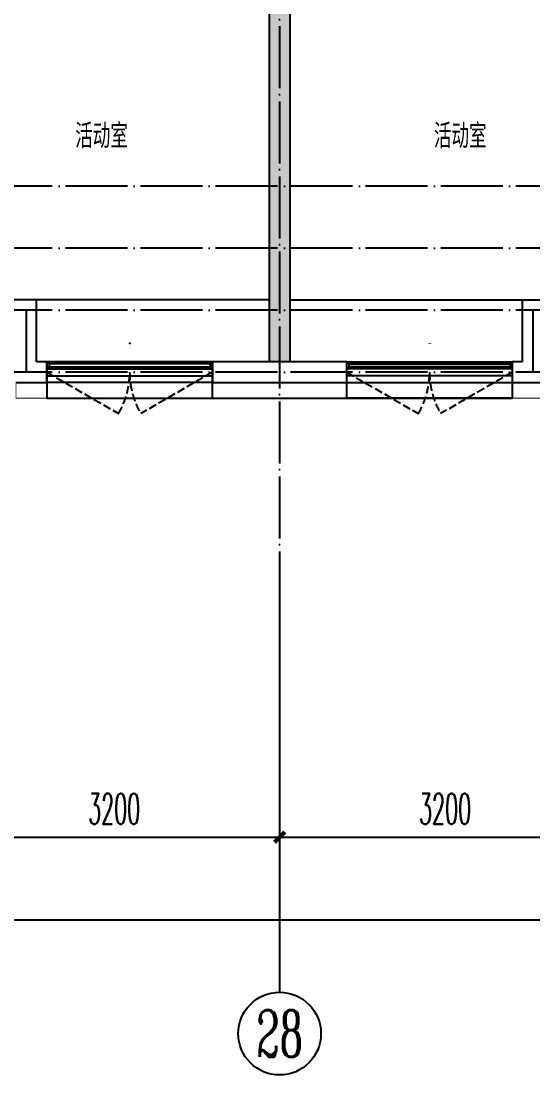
# Model space of a CAD drawing. Extents: x 27938 to 1507990, y 110129 to 923079.
# Drawn here: x 862917 to 867867, y 588649 to 598848 of the extents above; entities that cross this region are included whole.
import ezdxf
from ezdxf.enums import TextEntityAlignment as Align

# ---------------------------------------------------------------- set-up
doc = ezdxf.new("R2010")
doc.units = 0
doc.header["$LTSCALE"] = 1000
doc.header["$MEASUREMENT"] = 0
doc.linetypes.add('DASH', pattern=[0.35, 0.25, -0.1])
doc.linetypes.add('DOTE', pattern=[2.42, 2, -0.2, 0.02, -0.2])
for name, color, linetype in [('3-栏杆1', 135, 'Continuous'), ('3.5方案汇报，与郭总、侯月琴确定户型_t8$0$2020.03.04 -1安徽标准化洋房户型(UA）_t8_t8$0$看线', 154, 'Continuous'), ('AXIS', 3, 'Continuous'), ('AXIS_TEXT', 7, 'Continuous'), ('DOTE', 1, 'Continuous'), ('PUB_TEXT', 4, 'Continuous'), ('WALL', 9, 'Continuous'), ('WINDOW', 4, 'Continuous'), ('WINDOW_TEXT', 7, 'Continuous'), ('保温', 6, 'Continuous'), ('看线', 251, 'Continuous')]:
    doc.layers.add(name, color=color, linetype=linetype)
doc.styles.add('_TCH_AXIS', font='COMPLEX', dxfattribs={"bigfont": 'GBCBIG'})
doc.styles.add('_TCH_DIM_T3', font='SIMPLEX.shx', dxfattribs={"width": 0.494118, "bigfont": 'GBCBIG.shx'})
doc.styles.add('_TCH_WINDOW', font='SIMPLEX.shx', dxfattribs={"width": 0.7, "height": 3.5, "bigfont": 'GBCBIG.shx'})
doc.styles.add('COMPLEX', font='COMPLEX')
doc.styles.get("Standard").update_dxf_attribs({"font": 'gbenor.shx', "bigfont": 'gbcbig.shx'})
doc.dimstyles.new('_TCH_ARCH&&100', dxfattribs={"dimtxt": 297.5, "dimasz": 100, "dimexe": 250, "dimexo": 300, "dimgap": 126.25, "dimtad": 1, "dimdec": 0, "dimzin": 0, "dimdsep": 46, "dimtxsty": '_TCH_DIM_T3', "dimblk": 'ARCHTICK', "dimcen": 0.09, "dimclrt": 4, "dimazin": 2, "dimtfac": 1, "dimtdec": 0, "dimtix": 1, "dimtmove": 2, "dimatfit": 3, "dimfxl": 100, "dimtolj": 1, "dimtzin": 0, "dimarcsym": 0})

# ---------------------------------------------------------------- blocks, each defined once
blk = doc.blocks.new('GDFGDGRD')
at = {"layer": '保温', "linetype": 'Continuous', "ltscale": 10}
h = blk.add_hatch(dxfattribs=at)
h.set_pattern_fill('HEX', color=251, scale=10, angle=90, style=0)
h.set_pattern_definition([(90, (-70765.891, -152124.736), (-16.49778, 1e-15), [9.525, -19.05]), (210, (-70765.891, -152124.736), (8.24889, -14.2874966), [9.525, -19.05]), (150, (-70765.891, -152115.211), (-8.24889, -14.2874966), [9.525, -19.05])])
h.paths.add_polyline_path([(433017, 363924), (433217, 363924), (433217, 368524), (433017, 368524)])
at = {"layer": '保温', "color": 251, "linetype": 'ByBlock', "ltscale": 10}
blk.add_line((433017, 363924), (433217, 363924), dxfattribs=at)
blk = doc.blocks.new('ASDFSD')
at = {"layer": '3-栏杆1', "color": 5}
for p, q in [((681763, 334938), (681742, 334955)), ((681742, 334955), (681763, 334938)), ((683322, 334937), (681763, 334938)), ((681763, 334938), (681763, 334908)), ((683322, 334938), (683342, 334955)), ((683342, 334955), (683322, 334938)), ((683322, 334938), (683322, 334908)), ((681742, 334888), (681763, 334908)), ((681763, 334908), (683322, 334908)), ((683322, 334908), (683342, 334888)), ((683342, 334888), (683322, 334908))]:
    blk.add_line(p, q, dxfattribs=at)
blk = doc.blocks.new('_ArchTick')
at = {"color": 0, "linetype": 'ByBlock', "const_width": 0.4}
blk.add_lwpolyline([(-0.5, -0.5), (0.5, 0.5)], dxfattribs=at)
blk = doc.blocks.new('*D879')
at = {"layer": 'AXIS', "color": 0, "lineweight": -2}
for p, q in [((865417, 593149), (865417, 590699)), ((868617, 593149), (868617, 590699)), ((865417, 590949), (868617, 590949))]:
    blk.add_line(p, q, dxfattribs=at)
at = {"layer": 'Defpoints', "color": 0}
for p in [(865417, 593449), (868617, 593449), (868617, 590949)]:
    blk.add_point(p, dxfattribs=at)
at = {"layer": 'AXIS', "color": 0, "lineweight": -2, "xscale": 100, "yscale": 100, "zscale": 100, "rotation": 180}
blk.add_blockref('_ArchTick', (865417, 590949), dxfattribs=at)
at = {"layer": 'AXIS', "color": 0, "lineweight": -2, "xscale": 100, "yscale": 100, "zscale": 100}
blk.add_blockref('_ArchTick', (868617, 590949), dxfattribs=at)
at = {"layer": 'AXIS', "color": 4, "insert": (867017, 591224), "char_height": 297.5, "attachment_point": 5, "style": '_TCH_DIM_T3'}
blk.add_mtext('\\A1;3200', dxfattribs=at)
blk = doc.blocks.new('*D880')
at = {"layer": 'AXIS', "color": 0, "lineweight": -2}
for p, q in [((862217, 593149), (862217, 590699)), ((865417, 593149), (865417, 590699)), ((862217, 590949), (865417, 590949))]:
    blk.add_line(p, q, dxfattribs=at)
at = {"layer": 'Defpoints', "color": 0}
for p in [(862217, 593449), (865417, 593449), (865417, 590949)]:
    blk.add_point(p, dxfattribs=at)
at = {"layer": 'AXIS', "color": 0, "lineweight": -2, "xscale": 100, "yscale": 100, "zscale": 100, "rotation": 180}
blk.add_blockref('_ArchTick', (862217, 590949), dxfattribs=at)
at = {"layer": 'AXIS', "color": 0, "lineweight": -2, "xscale": 100, "yscale": 100, "zscale": 100}
blk.add_blockref('_ArchTick', (865417, 590949), dxfattribs=at)
at = {"layer": 'AXIS', "color": 4, "insert": (863817, 591224), "char_height": 297.5, "attachment_point": 5, "style": '_TCH_DIM_T3'}
blk.add_mtext('\\A1;3200', dxfattribs=at)
blk = doc.blocks.new('*D890')
at = {"layer": 'AXIS', "color": 0, "lineweight": -2}
for p, q in [((827817, 593149), (827817, 589899)), ((878017, 593149), (878017, 589899)), ((827817, 590149), (878017, 590149))]:
    blk.add_line(p, q, dxfattribs=at)
at = {"layer": 'Defpoints', "color": 0}
for p in [(827817, 593449), (878017, 593449), (878017, 590149)]:
    blk.add_point(p, dxfattribs=at)
at = {"layer": 'AXIS', "color": 0, "lineweight": -2, "xscale": 100, "yscale": 100, "zscale": 100, "rotation": 180}
blk.add_blockref('_ArchTick', (827817, 590149), dxfattribs=at)
at = {"layer": 'AXIS', "color": 0, "lineweight": -2, "xscale": 100, "yscale": 100, "zscale": 100}
blk.add_blockref('_ArchTick', (878017, 590149), dxfattribs=at)
at = {"layer": 'AXIS', "color": 4, "insert": (852917, 590424), "char_height": 297.5, "attachment_point": 5, "style": '_TCH_DIM_T3'}
blk.add_mtext('\\A1;50200', dxfattribs=at)
blk = doc.blocks.new('_AXISO')
at = {"color": 0}
blk.add_circle((0, 0), 0.5, dxfattribs=at)
at = {"layer": 'AXIS_TEXT', "color": 0, "style": 'COMPLEX', "width": 1.041667}
blk.add_attdef('A', text='', height=0.56, dxfattribs=at).set_placement((-0.25, -0.28), (0.25, -0.28), align=Align.FIT)
blk = doc.blocks.new('$WINLIB2D$00000001')
at = {"color": 0}
for points in [[(-0.5, 0.5), (-0.5, -0.5)], [(-0.5, 0.5), (0.5, 0.5)], [(0.5, -0.5), (0.5, 0.5)], [(0.5, 0.1667), (-0.5, 0.1667)], [(0.5, -0.1667), (-0.5, -0.1667)], [(-0.5, -0.5), (0.5, -0.5)]]:
    blk.add_lwpolyline(points, dxfattribs=at)

msp = doc.modelspace()

# ---------------------------------------------------------------- linework, layer by layer
at = {"color": 8, "const_width": 8}
for points in [[(862866.6, 595348.8), (862866.6, 595198.8), (863166.6, 595198.8), (863166.6, 595348.8)], [(867966.6, 595348.8), (867966.6, 595198.8), (867666.6, 595198.8), (867666.6, 595348.8)]]:
    msp.add_lwpolyline(points, dxfattribs=at)
at = {"layer": '3.5方案汇报，与郭总、侯月琴确定户型_t8$0$2020.03.04 -1安徽标准化洋房户型(UA）_t8_t8$0$看线', "color": 8, "ltscale": 10}
for p, q in [((865316.6, 596148.8), (863066.6, 596148.8)), ((865516.6, 596148.8), (867766.6, 596148.8))]:
    msp.add_line(p, q, dxfattribs=at)
at = {"layer": 'AXIS', "color": 8}
msp.add_line((865416.6, 593448.8), (865416.6, 589448.8), dxfattribs=at)
at = {"layer": 'DOTE', "color": 169, "linetype": 'DOTE', "ltscale": 0.3}
for p, q in [((865416.6, 600248.8), (865416.6, 593448.8)), ((879916.6, 597248.8), (825916.6, 597248.8)), ((879916.6, 596648.8), (825916.6, 596648.8)), ((879916.6, 596048.8), (825916.6, 596048.8)), ((862966.6, 596048.8), (862966.6, 595448.8)), ((867866.6, 596048.8), (867866.6, 595448.8)), ((879916.6, 595448.8), (825916.6, 595448.8))]:
    msp.add_line(p, q, dxfattribs=at)
at = {"layer": 'WALL', "color": 8}
for p, q in [((865316.6, 600148.8), (865316.6, 595548.8)), ((865516.6, 600148.8), (865516.6, 595548.8)), ((863066.6, 596148.8), (862316.6, 596148.8)), ((863066.6, 595548.8), (863066.6, 596148.8)), ((867766.6, 596148.8), (868516.6, 596148.8)), ((867766.6, 595548.8), (867766.6, 596148.8)), ((863166.6, 595548.8), (863066.6, 595548.8)), ((863166.6, 595348.8), (863166.6, 595548.8)), ((865316.6, 595548.8), (864766.6, 595548.8)), ((864766.6, 595548.8), (864766.6, 595348.8)), ((866066.6, 595548.8), (865516.6, 595548.8)), ((866066.6, 595348.8), (866066.6, 595548.8)), ((867766.6, 595548.8), (867666.6, 595548.8)), ((867666.6, 595548.8), (867666.6, 595348.8)), ((862866.6, 595348.8), (863166.6, 595348.8)), ((864766.6, 595348.8), (865416.6, 595348.8)), ((865416.6, 595348.8), (866066.6, 595348.8)), ((867666.6, 595348.8), (867966.6, 595348.8))]:
    msp.add_line(p, q, dxfattribs=at)
at = {"layer": 'WINDOW', "color": 8, "linetype": 'DASH', "ltscale": 0.3}
for points in [[(863166.6, 595448.8), (863859.4, 595048.8, 0.1316525), (863966.6, 595448.8)], [(864766.6, 595448.8), (864073.8, 595048.8, -0.1316525), (863966.6, 595448.8)], [(866066.6, 595448.8), (866759.4, 595048.8, 0.1316525), (866866.6, 595448.8)], [(867666.6, 595448.8), (866973.8, 595048.8, -0.1316525), (866866.6, 595448.8)]]:
    msp.add_lwpolyline(points, format="xyb", dxfattribs=at)
at = {"layer": '看线', "color": 8, "ltscale": 0.5}
for points in [[(863166.6, 595348.8), (863166.6, 595198.8), (864766.6, 595198.8), (864766.6, 595348.8)], [(867666.6, 595348.8), (867666.6, 595198.8), (866066.6, 595198.8), (866066.6, 595348.8)], [(863166.6, 595198.8), (867666.6, 595198.8)]]:
    msp.add_lwpolyline(points, dxfattribs=at)

# ---------------------------------------------------------------- block references
at = {"color": 8, "xscale": -1}
for name, p in [('GDFGDGRD', (1298533.2, 231625.1)), ('ASDFSD', (1549408.9, 260593.5))]:
    msp.add_blockref(name, p, dxfattribs=at)
at = {"color": 8}
msp.add_blockref('ASDFSD', (181424.3, 260593.5), dxfattribs=at)
at = {"layer": 'AXIS', "color": 8}
ref = msp.add_blockref('_AXISO', (865416.6, 589048.8), dxfattribs=dict(at, xscale=800, yscale=800, zscale=800))
ref.add_attrib('A', '28', dxfattribs={"layer": 'AXIS_TEXT', "color": 8, "ltscale": 0.5, "height": 452.55, "style": '_TCH_AXIS', "width": 0.617647}).set_placement((865190.3, 588822.5), (865642.8, 588822.5), align=Align.FIT)
at = {"layer": 'WINDOW', "color": 8}
ref = msp.add_blockref('$WINLIB2D$00000001', (863966.6, 595448.8), dxfattribs=dict(at, xscale=-1600, yscale=-200, zscale=-1600))
ref.add_attrib('A', 'TC1617', (863959.2, 595725.7), dxfattribs={"layer": 'WINDOW_TEXT', "color": 8, "ltscale": 0.5, "height": 5.95, "style": '_TCH_WINDOW', "width": 0.494118})
ref = msp.add_blockref('$WINLIB2D$00000001', (866866.6, 595448.8), dxfattribs=dict(at, xscale=1600, yscale=-200, zscale=1600))
ref.add_attrib('A', 'TC1617', (866859.2, 595725.7), dxfattribs={"layer": 'WINDOW_TEXT', "color": 8, "ltscale": 0.5, "height": 5.95, "style": '_TCH_WINDOW', "width": 0.494118})

# ---------------------------------------------------------------- texts
at = {"layer": 'PUB_TEXT', "color": 8}
for p in [(863439.8, 597617.1), (866908.6, 597617.1)]:
    msp.add_text('活动室', height=236.31, dxfattribs=at).set_placement(p)

# ---------------------------------------------------------------- dimensions: what is measured, and where the dimension line sits
at = {"layer": 'AXIS', "color": 8}
for p1, p2, distance, picture, middle in [((827816.6, 593448.8), (878016.6, 593448.8), -3300, '*D890', (852916.6, 590423.8)), ((862216.6, 593448.8), (865416.6, 593448.8), -2500, '*D880', (863816.6, 591223.8)), ((865416.6, 593448.8), (868616.6, 593448.8), -2500, '*D879', (867016.6, 591223.8))]:
    dim = msp.add_aligned_dim(p1=p1, p2=p2, distance=distance, dimstyle='_TCH_ARCH&&100', dxfattribs=at)
    dim.commit()
    dim.dimension.update_dxf_attribs({"geometry": picture, "text_midpoint": middle})

doc.saveas('drawing.dxf')
